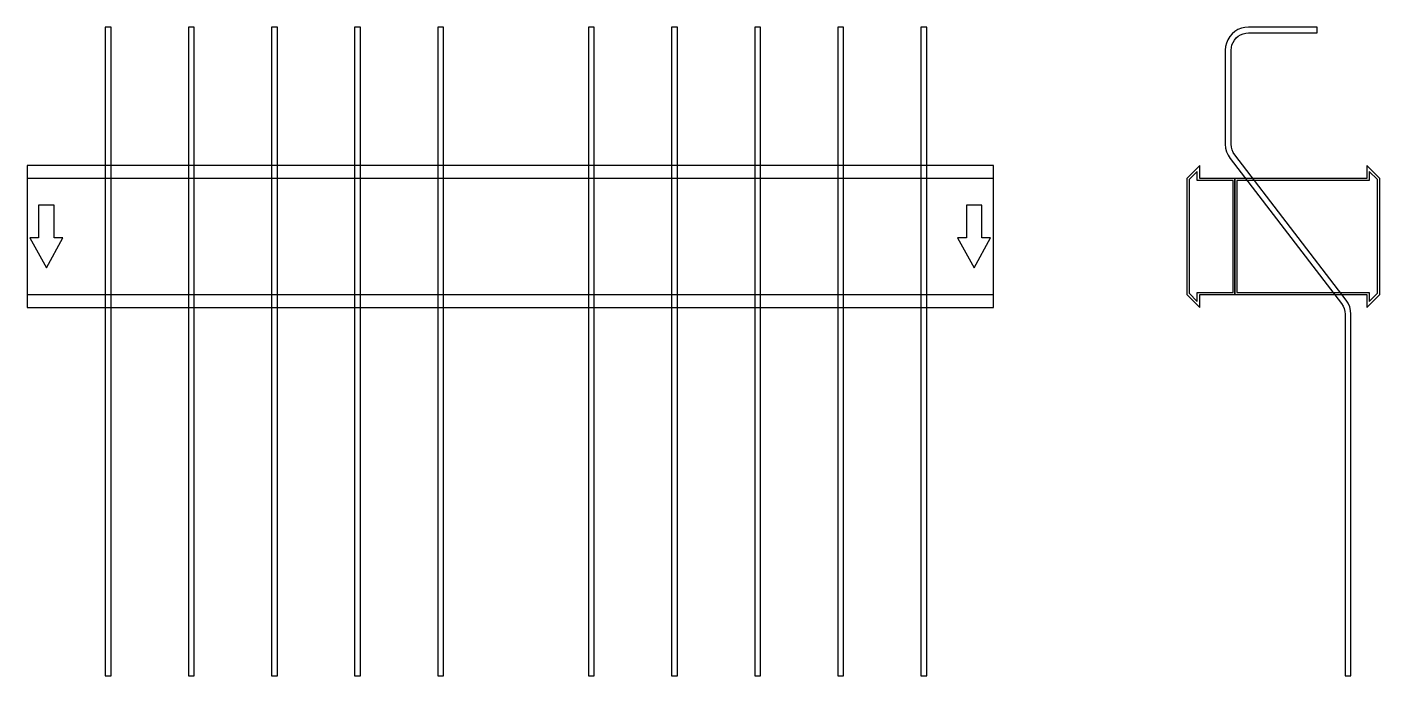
# Model space of a CAD drawing. Extents: x 0 to 1400, y -455 to 217.
import ezdxf

# ---------------------------------------------------------------- set-up
doc = ezdxf.new("R2010")
doc.units = 0
doc.layers.add('Halfen', color=7, linetype='CONTINUOUS')

msp = doc.modelspace()

# ---------------------------------------------------------------- linework, layer by layer
at = {"layer": 'Halfen', "color": 7}
for points in [[(87, -454.728), (87, 216.629), (81, 216.629), (81, -454.728)], [(173, -454.728), (173, 216.629), (167, 216.629), (167, -454.728)], [(259, -454.728), (259, 216.629), (253, 216.629), (253, -454.728)], [(345, -454.728), (345, 216.629), (339, 216.629), (339, -454.728)], [(431, -454.728), (431, 216.629), (425, 216.629), (425, -454.728)], [(587, -454.728), (587, 216.629), (581, 216.629), (581, -454.728)], [(673, -454.728), (673, 216.629), (667, 216.629), (667, -454.728)], [(759, -454.728), (759, 216.629), (753, 216.629), (753, -454.728)], [(845, -454.728), (845, 216.629), (839, 216.629), (839, -454.728)], [(931, -454.728), (931, 216.629), (925, 216.629), (925, -454.728)], [(1370, -454.728), (1370, -80.478), (1369.679, -76.568), (1368.726, -72.763), (1367.166, -69.164), (1365.04, -65.868), (1249.72, 84.421), (1248.125, 86.894), (1246.955, 89.593), (1246.24, 92.447), (1246, 95.379), (1246, 192.629), (1246.222, 195.445), (1246.881, 198.191), (1247.962, 200.801), (1249.438, 203.209), (1251.272, 205.357), (1253.42, 207.191), (1255.828, 208.667), (1258.438, 209.748), (1261.184, 210.407), (1264, 210.629), (1335, 210.629), (1335, 216.629), (1264, 216.629), (1260.246, 216.333), (1256.584, 215.454), (1253.104, 214.013), (1249.893, 212.045), (1247.029, 209.599), (1244.584, 206.736), (1242.616, 203.525), (1241.175, 200.045), (1240.295, 196.383), (1240, 192.629), (1240, 95.379), (1240.321, 91.47), (1241.274, 87.665), (1242.834, 84.066), (1244.96, 80.769), (1360.28, -69.52), (1361.875, -71.993), (1363.045, -74.692), (1363.76, -77.546), (1364, -80.478), (1364, -454.728)], [(0, -73.5), (1000, -73.5), (1000, 73.5), (0, 73.5)], [(1250, -60), (1250, 60), (1213.5, 60), (1213.5, 73.5), (1200, 60), (1200, -60), (1213.5, -73.5), (1213.5, -60)], [(1400, -60), (1400, 60), (1386.5, 73.5), (1386.5, 60), (1250, 60), (1250, -60), (1386.5, -60), (1386.5, -73.5)], [(0, -60), (1000, -60), (1000, 60), (0, 60)], [(1248, -58), (1248, 58), (1211, 58), (1211, 67.25), (1202.5, 58.75), (1202.5, -58.75), (1211, -67.25), (1211, -58)], [(1397.5, -58.75), (1397.5, 58.75), (1389, 67.25), (1389, 58), (1252, 58), (1252, -58), (1389, -58), (1389, -67.25)], [(20, -32.5), (37, -1.5), (28, -1.5), (28, 32.5), (12, 32.5), (12, -1.5), (3, -1.5)], [(980, -32.5), (997, -1.5), (988, -1.5), (988, 32.5), (972, 32.5), (972, -1.5), (963, -1.5)]]:
    msp.add_lwpolyline(points, close=True, dxfattribs=at)

doc.saveas('drawing.dxf')
